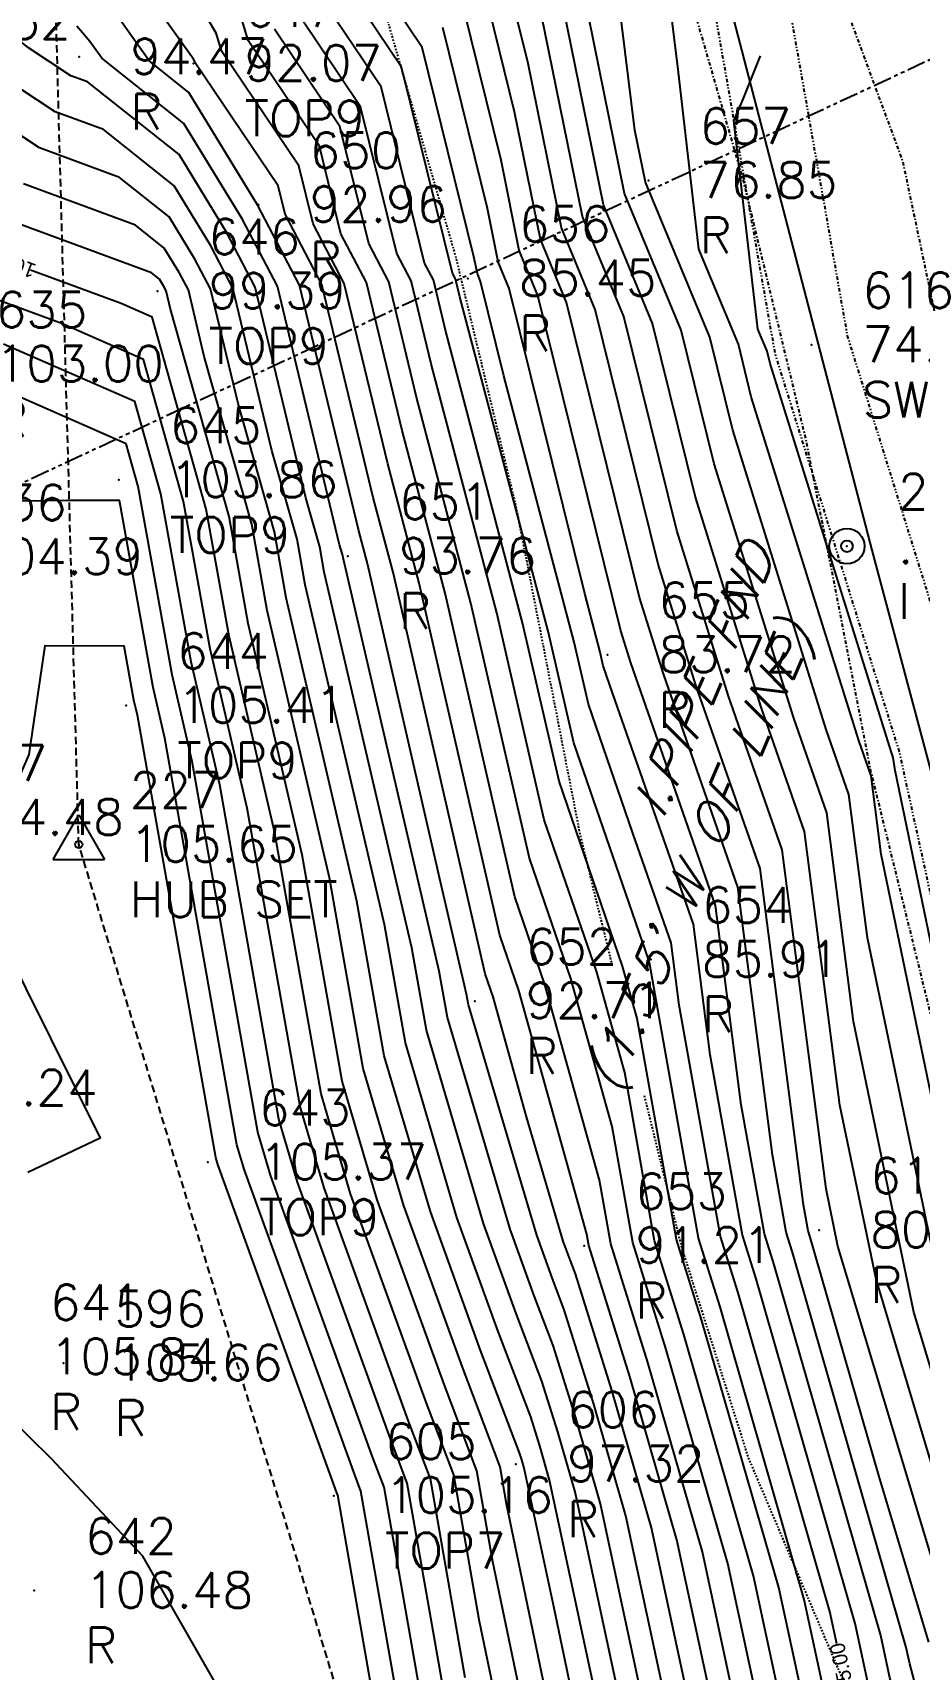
# Model space of a CAD drawing. Header units: feet. Extents: x 1023941 to 1026768, y 90264 to 94497.
# Drawn here: x 1026013.9 to 1026073.5, y 92718.4 to 92828.4 of the extents above; entities that cross this region are included whole.
import ezdxf
from ezdxf.enums import TextEntityAlignment as Align

# ---------------------------------------------------------------- set-up
doc = ezdxf.new("R2010")
doc.units = ezdxf.units.FT
doc.header["$MEASUREMENT"] = 0
for name, pattern in [('BORDER4', [0.4375, 0.125, -0.0625, 0.125, -0.0625, 0, -0.0625]), ('DASHDOT2', [0.5, 0.25, -0.11875, 0.0125, -0.11875]), ('DASHED', [0.75, 0.5, -0.25]), ('DIVIDE2', [0.625, 0.25, -0.1175, 0.01125, -0.1175, 0.01125, -0.1175]), ('MATCH', [2.5, 1.25, -0.25, 0.25, -0.25, 0.25, -0.25])]:
    doc.linetypes.add(name, pattern=pattern)
for name, color, linetype in [('DESC', 6, 'Continuous'), ('E1WFL-DIG', 4, 'DASHDOT2'), ('E2BDL', 5, 'Continuous'), ('E6SLL', 10, 'DIVIDE2'), ('E6TOS', 9, 'Continuous'), ('E6TOS-R', 9, 'Continuous'), ('E6WBL', 6, 'BORDER4'), ('E7B-S', 3, 'Continuous'), ('E7B-T', 3, 'Continuous'), ('ELEV', 9, 'Continuous'), ('F1-E1COL', 11, 'Continuous'), ('F1-E6COL', 9, 'Continuous'), ('P2MLL', 5, 'MATCH'), ('PNTS', 6, 'Continuous'), ('W6TOS', 10, 'Continuous'), ('W6TVL', 10, 'DASHED'), ('W7TVS', 10, 'Continuous')]:
    doc.layers.add(name, color=color, linetype=linetype)
doc.styles.add('60S', font='simplex.shx', dxfattribs={"width": 1.15, "oblique": 22, "height": 2.4})
doc.styles.add('S6', font='SIMPLEX', dxfattribs={"height": 0.083333})

# ---------------------------------------------------------------- blocks, each defined once
blk = doc.blocks.new('*U290')
at = {"layer": 'F1-E6COL', "elevation": 102, "flags": 128}
blk.add_lwpolyline([(1026042.04, 92713.9), (1026039.06, 92730.88), (1026037.94, 92733.84), (1026031.68, 92751.1), (1026030.43, 92755.33), (1026026.45, 92777.81), (1026024.52, 92786.08), (1026022.49, 92797.36), (1026020.74, 92803.58), (1026011.91, 92807.44)], dxfattribs=at)
blk = doc.blocks.new('*U288')
at = {"layer": 'F1-E6COL', "elevation": 103, "flags": 128}
blk.add_lwpolyline([(1026041.11, 92710), (1026037.5, 92730.61), (1026036.73, 92732.63), (1026029.89, 92751.5), (1026029.01, 92754.47), (1026024.6, 92779.37), (1026023.24, 92785.21), (1026020.97, 92797.87), (1026020.16, 92800.74), (1026007.96, 92806.08), (1026007.95, 92806.08), (1025996.89, 92801.25), (1026000.02, 92793.18), (1025998.92, 92781.9), (1026000.82, 92775.12), (1025998.96, 92768.74), (1025998.66, 92761.8), (1025994.65, 92751.07), (1025990.27, 92739.26), (1025992.86, 92735.33), (1025993.29, 92734.03), (1026002.19, 92714.94)], dxfattribs=at)
blk = doc.blocks.new('*U286')
at = {"layer": 'F1-E6COL', "elevation": 104, "flags": 128}
blk.add_lwpolyline([(1026040.19, 92706.1), (1026035.94, 92730.34), (1026035.53, 92731.43), (1026028.11, 92751.9), (1026027.6, 92753.61), (1026022.76, 92780.94), (1026021.96, 92784.35), (1026019.7, 92796.92), (1026016.2, 92796.93), (1026006.95, 92796.78), (1026003.83, 92795.41), (1026004.72, 92793.14), (1026003.21, 92777.64), (1026003.82, 92775.45), (1026003.22, 92773.39), (1026002.57, 92758.26), (1026001.81, 92756.21), (1025994.69, 92737.03), (1025994.23, 92735.66), (1025994.21, 92735.55), (1025994.16, 92735.51), (1026003.97, 92714.48)], dxfattribs=at)
blk = doc.blocks.new('*U285')
at = {"layer": 'F1-E1COL', "elevation": 105, "flags": 128}
blk.add_lwpolyline([(1026039.26, 92702.2), (1026034.38, 92730.07), (1026034.32, 92730.23), (1026026.32, 92752.29), (1026026.18, 92752.76), (1026020.91, 92782.5), (1026020.68, 92783.49), (1026020.02, 92787.14), (1026014.69, 92787.15), (1026013.62, 92779.84), (1026011.35, 92774.66), (1026011.76, 92767.45), (1026018.4, 92754.07), (1026013.55, 92751.76)], dxfattribs=at)
blk = doc.blocks.new('*U284')
at = {"layer": 'F1-E6COL', "elevation": 106, "flags": 128}
blk.add_lwpolyline([(1026026.67, 92716.52), (1026021.27, 92725.96), (1026015.11, 92732.52), (1026012.19, 92735.4), (1026010.17, 92725.94), (1026004.33, 92720.38), (1026007.52, 92713.54), (1026007.87, 92712.87), (1026008.37, 92711.87), (1026018.58, 92676.29), (1026018.67, 92675.72), (1026018.84, 92675.05), (1026019.06, 92674.54), (1026019.66, 92673.51), (1026041.57, 92672.87), (1026041.78, 92672.87), (1026041.72, 92673.06), (1026039.29, 92684.12), (1026038.21, 92690.63), (1026032.89, 92701.88), (1026031.99, 92707.22), (1026028.47, 92713.38)], dxfattribs=at)
at = {"layer": 'F1-E6COL', "insert": (1026027.57, 92714.95, 106), "char_height": 1, "attachment_point": 5, "rotation": 119.7674}
blk.add_mtext('{106.00}', dxfattribs=at)
blk = doc.blocks.new('*U283')
at = {"layer": 'F1-E6COL', "elevation": 97, "flags": 128}
blk.add_lwpolyline([(1026052.6, 92704.86), (1026048.93, 92722.47), (1026046.91, 92731.88), (1026046.75, 92732.44), (1026046.6, 92732.91), (1026043.97, 92739.86), (1026040.62, 92749.12), (1026037.51, 92759.6), (1026035.67, 92769.99), (1026030.92, 92790.39), (1026030.12, 92794.82), (1026027.69, 92803.44), (1026025.83, 92811.14), (1026024.78, 92813.15), (1026023.05, 92815.98), (1026019.71, 92818.64), (1026014.32, 92820.62), (1026004.05, 92827.4)], dxfattribs=at)
blk = doc.blocks.new('*U279')
at = {"layer": 'F1-E6COL', "elevation": 98, "flags": 128}
blk.add_lwpolyline([(1026050.94, 92704.47), (1026045.74, 92729.49), (1026045.3, 92731.96), (1026042.77, 92738.66), (1026038.83, 92749.52), (1026036.1, 92758.75), (1026033.83, 92771.55), (1026029.64, 92789.52), (1026028.6, 92795.33), (1026025.41, 92806.61), (1026024.34, 92811.08), (1026023.73, 92812.25), (1026022.72, 92813.89), (1026020.78, 92815.44), (1026013.26, 92818.2)], dxfattribs=at)
blk = doc.blocks.new('*U274')
at = {"layer": 'F1-E6COL', "elevation": 99, "flags": 128}
blk.add_lwpolyline([(1026049.29, 92704.09), (1026044.81, 92725.59), (1026043.74, 92731.69), (1026041.56, 92737.45), (1026037.04, 92749.92), (1026034.68, 92757.89), (1026031.98, 92773.11), (1026028.36, 92788.66), (1026027.07, 92795.84), (1026023.14, 92809.78), (1026022.84, 92811.02), (1026022.67, 92811.34), (1026022.39, 92811.8), (1026021.85, 92812.23), (1026012.2, 92815.78)], dxfattribs=at)
blk = doc.blocks.new('*U266')
at = {"layer": 'F1-E1COL', "elevation": 100, "flags": 128}
blk.add_lwpolyline([(1026049.24, 92657.32), (1026053.81, 92657.84), (1026054.61, 92657.95), (1026063.22, 92659.18), (1026058.21, 92668.63), (1026054.85, 92685.46), (1026054.13, 92688.34), (1026051.83, 92694.96), (1026047.63, 92703.7), (1026043.89, 92721.69), (1026042.18, 92731.42), (1026040.35, 92736.25), (1026035.25, 92750.31), (1026033.26, 92757.04), (1026030.14, 92774.68), (1026027.08, 92787.8), (1026025.54, 92796.35), (1026021.9, 92809.25), (1026019.83, 92810.16), (1026013.72, 92812.4)], dxfattribs=at)
at = {"layer": 'F1-E1COL', "insert": (1026012.08, 92813.01, 100), "char_height": 1, "attachment_point": 5, "rotation": 159.8314}
blk.add_mtext('{100.00}', dxfattribs=at)
blk = doc.blocks.new('*U262')
at = {"layer": 'F1-E6COL', "elevation": 101, "flags": 128}
blk.add_lwpolyline([(1026042.96, 92717.79), (1026040.62, 92731.15), (1026039.15, 92735.04), (1026033.47, 92750.71), (1026031.85, 92756.18), (1026028.29, 92776.24), (1026025.8, 92786.94), (1026024.02, 92796.85), (1026021.32, 92806.41), (1026015.87, 92808.8), (1026010.07, 92810.93)], dxfattribs=at)
blk = doc.blocks.new('*U248')
at = {"layer": 'F1-E6COL', "elevation": 92, "flags": 128}
blk.add_lwpolyline([(1026059.47, 92709.27), (1026055.48, 92727.87), (1026052.81, 92737.12), (1026050.37, 92744.94), (1026050.01, 92745.88), (1026049.55, 92747.14), (1026047.08, 92755.49), (1026044.83, 92763.57), (1026044.29, 92765.11), (1026038.12, 92792.02), (1026036.77, 92797.13), (1026033.32, 92811.45), (1026030.85, 92816.17), (1026030.38, 92818.08), (1026024.8, 92826.35), (1026024.78, 92826.43), (1026024.69, 92826.58), (1026020.74, 92832.13)], dxfattribs=at)
blk = doc.blocks.new('*U244')
at = {"layer": 'F1-E6COL', "elevation": 93, "flags": 128}
blk.add_lwpolyline([(1026075.49, 92650.35), (1026069.15, 92671.06), (1026068.56, 92672.17), (1026068.25, 92673.72), (1026065.13, 92686.16), (1026060.34, 92699.97), (1026058.67, 92706.27), (1026058.13, 92708.33), (1026053.76, 92728.67), (1026051.6, 92736.18), (1026049.61, 92742.53), (1026048.8, 92744.68), (1026047.76, 92747.54), (1026043.18, 92763.03), (1026043.05, 92763.73), (1026041.23, 92771.57), (1026036.38, 92792.68), (1026035.8, 92794.88), (1026031.82, 92811.39), (1026029.01, 92816.76), (1026024.37, 92824.35), (1026021.71, 92826.47), (1026019.23, 92829.95)], dxfattribs=at)
blk = doc.blocks.new('*U239')
at = {"layer": 'F1-E6COL', "elevation": 94, "flags": 128}
blk.add_lwpolyline([(1026073.85, 92651.53), (1026068.5, 92668.99), (1026067.08, 92671.67), (1026066.33, 92675.4), (1026063.56, 92686.47), (1026058.36, 92701.46), (1026057.18, 92705.92), (1026056.79, 92707.38), (1026052.05, 92729.47), (1026050.39, 92735.25), (1026048.86, 92740.13), (1026047.59, 92743.47), (1026045.98, 92747.94), (1026041.76, 92762.17), (1026041.21, 92765.29), (1026034.76, 92792.97), (1026034.7, 92793.3), (1026034.51, 92793.95), (1026030.33, 92811.33), (1026027.95, 92815.86), (1026024.04, 92822.26), (1026018.51, 92826.66), (1026017.72, 92827.78), (1026016.84, 92828.81)], dxfattribs=at)
blk = doc.blocks.new('*U235')
at = {"layer": 'F1-E1COL', "elevation": 95, "flags": 128}
blk.add_lwpolyline([(1026055.46, 92706.43), (1026050.34, 92730.28), (1026049.18, 92734.31), (1026048.11, 92737.72), (1026046.39, 92742.27), (1026044.19, 92748.33), (1026040.35, 92761.32), (1026039.36, 92766.86), (1026033.48, 92792.11), (1026033.17, 92793.81), (1026032.24, 92797.11), (1026028.83, 92811.26), (1026026.9, 92814.96), (1026023.71, 92820.17), (1026017.56, 92825.06), (1026016.44, 92825.47), (1026013.59, 92827.35), (1026006.19, 92833.33)], dxfattribs=at)
blk = doc.blocks.new('*U231')
at = {"layer": 'F1-E6COL', "elevation": 96, "flags": 128}
blk.add_lwpolyline([(1026070.56, 92653.88), (1026067.2, 92664.85), (1026064.12, 92670.66), (1026062.5, 92678.75), (1026060.41, 92687.09), (1026054.39, 92704.45), (1026054.19, 92705.23), (1026054.12, 92705.49), (1026048.63, 92731.08), (1026047.96, 92733.38), (1026047.36, 92735.32), (1026045.18, 92741.06), (1026042.4, 92748.73), (1026038.93, 92760.46), (1026037.52, 92768.42), (1026032.2, 92791.25), (1026031.65, 92794.32), (1026029.96, 92800.28), (1026027.33, 92811.2), (1026025.84, 92814.05), (1026023.38, 92818.08), (1026018.64, 92821.85), (1026015.38, 92823.05), (1026007.11, 92828.5)], dxfattribs=at)
blk = doc.blocks.new('*U223')
at = {"layer": 'F1-E6COL', "elevation": 87, "flags": 128}
blk.add_lwpolyline([(1026074.56, 92684.29), (1026072.24, 92690.99), (1026067.65, 92708.34), (1026066.16, 92714), (1026064.04, 92723.85), (1026058.87, 92741.79), (1026057.17, 92747.24), (1026054.52, 92762.11), (1026053.54, 92765.62), (1026049.26, 92778.05), (1026046.81, 92788.71), (1026041.63, 92808.36), (1026040.81, 92811.75), (1026040.22, 92812.87), (1026037.3, 92824.72), (1026033.67, 92830.11)], dxfattribs=at)
blk = doc.blocks.new('*U216')
at = {"layer": 'F1-E6COL', "elevation": 88, "flags": 128}
blk.add_lwpolyline([(1026075.04, 92676.45), (1026072.99, 92684.6), (1026070.26, 92692.49), (1026066.16, 92708), (1026064.82, 92713.05), (1026062.33, 92724.65), (1026057.66, 92740.86), (1026055.69, 92747.15), (1026053.68, 92758.48), (1026051.8, 92765.21), (1026048.27, 92775.46), (1026045.08, 92789.37), (1026040.66, 92806.11), (1026039.31, 92811.69), (1026038.35, 92813.53), (1026035.92, 92823.39), (1026031.89, 92829.36)], dxfattribs=at)
blk = doc.blocks.new('*U209')
at = {"layer": 'F1-E6COL', "elevation": 89, "flags": 128}
blk.add_lwpolyline([(1026073.77, 92675.54), (1026071.42, 92684.92), (1026068.27, 92693.98), (1026064.66, 92707.65), (1026063.48, 92712.11), (1026060.62, 92725.46), (1026056.45, 92739.92), (1026054.22, 92747.05), (1026052.83, 92754.85), (1026050.06, 92764.8), (1026047.27, 92772.87), (1026043.34, 92790.03), (1026039.68, 92803.87), (1026037.81, 92811.63), (1026036.47, 92814.19), (1026034.53, 92822.07), (1026030.12, 92828.61)], dxfattribs=at)
blk = doc.blocks.new('*U203')
at = {"layer": 'F1-E1COL', "elevation": 90, "flags": 128}
blk.add_lwpolyline([(1026073.73, 92669.96), (1026072.5, 92674.62), (1026069.85, 92685.23), (1026066.29, 92695.48), (1026063.16, 92707.31), (1026062.14, 92711.16), (1026058.9, 92726.26), (1026055.24, 92738.99), (1026052.75, 92746.95), (1026051.98, 92751.23), (1026048.31, 92764.39), (1026046.28, 92770.29), (1026041.6, 92790.7), (1026038.71, 92801.62), (1026036.32, 92811.57), (1026034.6, 92814.85), (1026033.15, 92820.74), (1026028.35, 92827.85), (1026027.65, 92830.24)], dxfattribs=at)
blk = doc.blocks.new('*U198')
at = {"layer": 'F1-E6COL', "elevation": 91, "flags": 128}
blk.add_lwpolyline([(1026073.54, 92665.09), (1026071.93, 92671.08), (1026071.24, 92673.71), (1026068.28, 92685.54), (1026064.31, 92696.97), (1026061.67, 92706.96), (1026060.81, 92710.22), (1026057.19, 92727.06), (1026054.02, 92738.05), (1026051.27, 92746.85), (1026051.14, 92747.6), (1026046.57, 92763.98), (1026045.29, 92767.7), (1026039.86, 92791.36), (1026037.74, 92799.38), (1026034.82, 92811.51), (1026032.73, 92815.51), (1026031.76, 92819.41), (1026026.58, 92827.1), (1026026.21, 92828.34), (1026024.88, 92830.61)], dxfattribs=at)
blk = doc.blocks.new('*U184')
at = {"layer": 'F1-E6COL', "elevation": 82, "flags": 128}
blk.add_lwpolyline([(1026075.14, 92710.07), (1026072.84, 92718.73), (1026072.61, 92719.83), (1026064.93, 92746.47), (1026064.54, 92747.73), (1026063.61, 92752.94), (1026061.28, 92770.94), (1026056.28, 92785.26), (1026054.67, 92790.4), (1026049.77, 92810.23), (1026048.01, 92814.49), (1026046.27, 92823.04), (1026044.22, 92831.37)], dxfattribs=at)
blk = doc.blocks.new('*U138')
at = {"layer": 'F1-E6COL', "elevation": 77, "flags": 128}
blk.add_lwpolyline([(1026075.69, 92740.17), (1026070, 92767.53), (1026068.75, 92777.16), (1026067.23, 92781.54), (1026060.94, 92801.64), (1026059.4, 92807.89), (1026055.08, 92818.32), (1026054.37, 92821.82), (1026052.61, 92836), (1026052.91, 92838.82), (1026051.88, 92839.67), (1026047.93, 92855.51), (1026047.12, 92857.3), (1026044.47, 92864.23), (1026040.56, 92868.09), (1026038.25, 92875.25), (1026038.11, 92875.94), (1026038.69, 92877.01), (1026041.37, 92880.34), (1026041.2, 92881.84), (1026037.96, 92898), (1026037.73, 92898.89), (1026034.74, 92908.17), (1026033.19, 92917.76)], dxfattribs=at)
blk = doc.blocks.new('*U132')
at = {"layer": 'F1-E6COL', "elevation": 78, "flags": 128}
blk.add_lwpolyline([(1026077.73, 92727.06), (1026073.13, 92742.37), (1026069.07, 92761.9), (1026067.26, 92775.92), (1026065.04, 92782.28), (1026059.69, 92799.39), (1026057.47, 92808.36), (1026053.67, 92817.55), (1026049.91, 92836.04), (1026049.75, 92836.69), (1026049.62, 92836.89), (1026049.46, 92837.43), (1026045.93, 92854.29), (1026045.07, 92857.05), (1026042.72, 92863.33), (1026038.39, 92867.06), (1026038.27, 92868.53), (1026036.73, 92876.33), (1026039.36, 92881.16), (1026036.54, 92895.05), (1026035.98, 92898.29), (1026035.77, 92899.92), (1026033.3, 92907.56), (1026032.12, 92914.91)], dxfattribs=at)
blk = doc.blocks.new('*U123')
at = {"layer": 'F1-E6COL', "elevation": 79, "flags": 128}
blk.add_lwpolyline([(1026076.53, 92724.77), (1026070.58, 92744.58), (1026068.15, 92756.28), (1026065.77, 92774.67), (1026062.85, 92783.03), (1026058.43, 92797.15), (1026055.55, 92808.83), (1026052.25, 92816.79), (1026049, 92832.79)], dxfattribs=at)
blk = doc.blocks.new('*U116')
at = {"layer": 'F1-E1COL', "elevation": 80, "flags": 128}
blk.add_lwpolyline([(1026091.76, 92658.73), (1026087.44, 92675.13), (1026086.69, 92679.4), (1026086, 92683.84), (1026084.01, 92688.53), (1026078.13, 92710.76), (1026076.22, 92717.97), (1026075.33, 92722.47), (1026068.02, 92746.79), (1026067.22, 92750.66), (1026064.27, 92773.43), (1026060.66, 92783.77), (1026057.18, 92794.9), (1026053.62, 92809.3), (1026050.84, 92816.02), (1026048.09, 92829.54), (1026046.98, 92834.03), (1026046.07, 92835.38), (1026044.98, 92839.1), (1026043.16, 92847.77)], dxfattribs=at)
blk = doc.blocks.new('*U107')
at = {"layer": 'F1-E6COL', "elevation": 81, "flags": 128}
blk.add_lwpolyline([(1026074.13, 92720.18), (1026070.76, 92731.38), (1026066.15, 92747.41), (1026066.01, 92747.83), (1026065.7, 92749.58), (1026062.78, 92772.18), (1026058.47, 92784.52), (1026055.93, 92792.65), (1026051.69, 92809.77), (1026049.42, 92815.25), (1026047.18, 92826.29), (1026045.6, 92832.7)], dxfattribs=at)
blk = doc.blocks.new('*U100')
at = {"layer": 'F1-E6COL', "elevation": 83, "flags": 128}
blk.add_lwpolyline([(1026073.64, 92709.73), (1026071.51, 92717.78), (1026070.89, 92720.64), (1026063.72, 92745.54), (1026063.07, 92747.63), (1026061.52, 92756.3), (1026059.79, 92769.69), (1026054.09, 92786.01), (1026053.42, 92788.16), (1026047.84, 92810.7), (1026046.59, 92813.72), (1026045.36, 92819.8), (1026042.83, 92830.04)], dxfattribs=at)
blk = doc.blocks.new('*U99')
at = {"layer": 'F1-E6COL', "elevation": 84, "flags": 128}
blk.add_lwpolyline([(1026078.19, 92686.51), (1026072.14, 92709.38), (1026070.17, 92716.84), (1026069.18, 92721.44), (1026062.51, 92744.6), (1026061.59, 92747.54), (1026059.43, 92759.65), (1026058.3, 92768.44), (1026052.89, 92783.92), (1026052.24, 92785.81), (1026052.03, 92786.73), (1026050.99, 92790.66), (1026045.92, 92811.17), (1026045.18, 92812.96), (1026044.45, 92816.55), (1026041.45, 92828.71)], dxfattribs=at)
blk = doc.blocks.new('*U98')
at = {"layer": 'F1-E1COL', "elevation": 85, "flags": 128}
blk.add_lwpolyline([(1026067.94, 92720.06), (1026067.47, 92722.24), (1026061.3, 92743.66), (1026060.12, 92747.44), (1026057.34, 92763.01), (1026056.8, 92767.2), (1026054.23, 92774.57), (1026051.25, 92783.23), (1026050.29, 92787.39), (1026045.56, 92805.31), (1026043.99, 92811.64), (1026043.77, 92812.19), (1026043.54, 92813.3), (1026040.07, 92827.38), (1026037.21, 92831.62)], dxfattribs=at)
at = {"layer": 'F1-E1COL', "insert": (1026068.28, 92718.47, 85), "char_height": 1, "attachment_point": 5, "rotation": 102.113}
blk.add_mtext('{85.00}', dxfattribs=at)
blk = doc.blocks.new('*U97')
at = {"layer": 'F1-E6COL', "elevation": 86, "flags": 128}
blk.add_lwpolyline([(1026074.22, 92689.5), (1026069.15, 92708.69), (1026067.49, 92714.95), (1026065.75, 92723.05), (1026060.09, 92742.73), (1026058.64, 92747.34), (1026055.37, 92765.74), (1026055.29, 92766.03), (1026050.25, 92780.64), (1026048.55, 92788.05), (1026042.6, 92810.61), (1026042.31, 92811.82), (1026042.1, 92812.21), (1026038.68, 92826.05), (1026035.44, 92830.87)], dxfattribs=at)
blk = doc.blocks.new('*U83')
at = {"layer": 'F1-E1COL', "elevation": 75, "flags": 128}
blk.add_lwpolyline([(1026076.6, 92755.95), (1026071.86, 92778.78), (1026071.74, 92779.65), (1026071.6, 92780.05), (1026063.45, 92806.14), (1026063.25, 92806.95), (1026062.63, 92808.43), (1026061.02, 92822.45), (1026061.64, 92823.9), (1026062.81, 92826.8)], dxfattribs=at)
blk = doc.blocks.new('*U78')
at = {"layer": 'F1-E6COL', "elevation": 76, "flags": 128}
blk.add_lwpolyline([(1026078.24, 92737.96), (1026070.93, 92773.15), (1026070.25, 92778.41), (1026069.41, 92780.8), (1026062.19, 92803.89), (1026061.32, 92807.42), (1026058.67, 92813.82), (1026057.28, 92825.89), (1026056.24, 92834.26), (1026056.6, 92837.68), (1026055.59, 92842.52), (1026054.41, 92843.5), (1026052.78, 92850.02), (1026045.04, 92867.05), (1026044.43, 92868.65), (1026043.52, 92869.54), (1026042.93, 92871.39), (1026043.71, 92872.37), (1026042.52, 92882.64), (1026040.23, 92894.05), (1026037.41, 92904.96), (1026036.18, 92908.78), (1026035.41, 92913.54), (1026034.94, 92924.53)], dxfattribs=at)
blk = doc.blocks.new('IP')
for radius in [0.0296, 0.00977]:
    blk.add_circle((0, 0), radius)
blk = doc.blocks.new('POINT')
blk.add_point((0, 0))
at = {"layer": 'DESC', "style": 'S6'}
blk.add_attdef('DESC', (0.1191, -0.1698), '', height=0.0833, dxfattribs=at)
at = {"layer": 'ELEV', "style": 'S6'}
blk.add_attdef('ELEV', (0.1191, -0.0403), '', height=0.0833, dxfattribs=at)
at = {"layer": 'PNTS', "style": 'S6'}
blk.add_attdef('POINT', (0.1191, 0.0855), '', height=0.0833, dxfattribs=at)
blk = doc.blocks.new('HUB')
for p, q in [((-0.0433, -0.025), (0, 0.05)), ((0, 0.05), (0.0433, -0.025)), ((-0.0433, -0.025), (0.0433, -0.025))]:
    blk.add_line(p, q)
blk.add_circle((0, 0), 0.00604)

msp = doc.modelspace()

# ---------------------------------------------------------------- linework, layer by layer
at = {"layer": 'E1WFL-DIG', "flags": 128}
msp.add_lwpolyline([(1025776.37681, 93486.10305), (1025782.05209, 93471.81425), (1025787.47369, 93455.11601), (1025792.45947, 93440.08064), (1025796.02642, 93428.61746), (1025798.77528, 93415.14754), (1025800.82823, 93404.25516), (1025803.9862, 93391.87175), (1025809.81772, 93376.10791), (1025815.27038, 93360.66154), (1025819.45452, 93348.88606), (1025822.68211, 93340.4873), (1025848.48685, 93315.13617), (1025850.66221, 93300.60777), (1025852.45413, 93279.71695), (1025855.28749, 93249.14672), (1025843.04556, 93216.73377), (1025861.649, 93193.18384), (1025894.87357, 93192.12454), (1025925.17476, 93187.81402), (1025935.11938, 93186.83972), (1025967.03801, 93167.34125), (1025973.53043, 93139.76617), (1025971.90291, 93107.59344), (1025992.55351, 93077.68885), (1026007.31335, 93042.15089), (1026010.66649, 93021.68179), (1026016.04717, 92998.79949), (1026017.77434, 92981.04923), (1026022.86713, 92961.0882), (1026027.42458, 92940.86808), (1026031.98095, 92919.08931), (1026034.85157, 92910.40648), (1026040.75127, 92896.512), (1026045.29291, 92885.79991), (1026046.31291, 92877.39001), (1026048.73329, 92862.47937), (1026054.27304, 92843.9589), (1026061.65877, 92818.3743), (1026065.90583, 92800.78631), (1026070.21672, 92778.7218), (1026076.75444, 92752.17029), (1026080.75959, 92739.52913), (1026087.10457, 92724.62592), (1026091.04353, 92713.01002), (1026091.83856, 92701.70888), (1026093.9497, 92691.10035), (1026097.71059, 92679.95474), (1026102.71598, 92662.62248), (1026104.53467, 92648.25534), (1026104.28915, 92639.79445), (1026105.92312, 92631.22176), (1026113.65843, 92605.5897), (1026119.74744, 92585.58535), (1026130.56696, 92571.75627), (1026153.10275, 92570.17096), (1026183.77566, 92567.35192), (1026209.13992, 92562.23343), (1026212.9952, 92570.88422), (1026184.46905, 92575.34737), (1026140.10565, 92581.09643), (1026132.89368, 92581.40681), (1026125.23605, 92599.95984), (1026119.83365, 92626.54335), (1026115.08129, 92647.18286), (1026112.06271, 92667.75824), (1026107.80115, 92696.74689), (1026098.52483, 92729.37404), (1026090.67177, 92756.34624), (1026084.57319, 92772.87118), (1026077.25312, 92796.65121), (1026072.38544, 92819.72614), (1026062.32495, 92846.90987), (1026058.49931, 92861.19603), (1026055.34956, 92885.60323), (1026050.85504, 92900.01085), (1026045.55947, 92916.92444), (1026039.43991, 92935.38688), (1026033.61379, 92959.05524), (1026030.169, 92975.91856), (1026022.00244, 93000.95831), (1026019.71498, 93014.59775), (1026015.86959, 93032.60272), (1026014.8505, 93042.3486), (1026009.17683, 93060.69296), (1026003.97179, 93079.54236), (1025997.26945, 93093.60485), (1025990.3448, 93108.67269), (1025985.56635, 93131.79081), (1025980.87797, 93156.17675), (1025975.85358, 93178.34113), (1025973.09445, 93187.02227), (1025934.93381, 93208.95315), (1025915.36883, 93261.19688), (1025907.83927, 93239.46736), (1025888.99153, 93231.84789), (1025895.25873, 93266.26615), (1025902.62375, 93275.61798), (1025873.02421, 93295.1259), (1025868.17165, 93307.69082), (1025852.25976, 93321.58091), (1025839.96172, 93337.5539), (1025830.65103, 93352.52425), (1025825.28577, 93365.34185), (1025817.13638, 93382.87754), (1025812.61692, 93393.43343), (1025807.09241, 93418.44137), (1025801.94499, 93436.79305), (1025800.75577, 93453.25828), (1025797.55375, 93478.38576), (1025789.95181, 93490.00653), (1025784.03613, 93500.19742)], dxfattribs=at)
at = {"layer": 'E2BDL'}
for p, q in [((1025950.95116, 93251.48477), (1026070.30023, 92793.58299)), ((1026070.30023, 92793.58299), (1026128.38547, 92575.43358))]:
    msp.add_line(p, q, dxfattribs=at)
at = {"layer": 'E6SLL', "flags": 128}
for points in [[(1026211.58341, 92561.16864), (1026179.72713, 92568.55752), (1026147.51532, 92570.85709), (1026126.29407, 92574.95734), (1026121.09462, 92588.99263), (1026114.21956, 92615.8142), (1026110.18631, 92635.49592), (1026102.90857, 92664.26513), (1026097.31919, 92689.61668), (1026086.39126, 92712.96845), (1026081.92548, 92735.49391), (1026072.15082, 92780.03355), (1026063.79724, 92806.79592), (1026059.14378, 92833.19427), (1026056.50142, 92846.16841), (1026044.77088, 92870.01274), (1026045.91578, 92884.89827), (1026037.23775, 92909.36065), (1026036.03488, 92928.69792), (1026031.23987, 92950.47518), (1026023.63881, 92970.45647), (1026017.26477, 92997.90796), (1026012.25662, 93025.15061), (1025996.50952, 93057.49588), (1025990.82286, 93076.80803), (1025989.90225, 93095.15396), (1025982.28502, 93132.14625), (1025977.58736, 93158.32495), (1025970.58685, 93170.79824), (1025960.12056, 93178.04684), (1025935.619, 93191.16592), (1025911.42259, 93196.77116), (1025910.79097, 93224.67817), (1025910.9053, 93253.65234), (1025903.01527, 93263.69462), (1025880.35174, 93286.07228), (1025862.71246, 93306.13881), (1025840.22212, 93324.42259), (1025820.7059, 93344.30073), (1025813.94473, 93369.31311), (1025798.47784, 93413.83034), (1025795.34778, 93442.92284), (1025783.60754, 93467.02749), (1025772.62648, 93500.31225)], [(1026212.04251, 92572.22339), (1026180.08317, 92573.54482), (1026148.16994, 92575.82308), (1026130.00524, 92579.33276), (1026125.87351, 92590.48586), (1026119.09328, 92616.9375), (1026115.0616, 92636.61149), (1026107.78656, 92665.37007), (1026103.08331, 92691.38913), (1026094.07993, 92715.32418), (1026089.73134, 92737.25853), (1026076.96366, 92781.39537), (1026068.66566, 92807.97967), (1026064.05638, 92834.12736), (1026061.27227, 92847.79752), (1026049.86103, 92870.99283), (1026050.98231, 92885.57132), (1026042.18455, 92910.37121), (1026041.00119, 92929.39487), (1026036.04385, 92951.90935), (1026028.41333, 92971.96811), (1026020.90479, 92998.58501), (1026016.10528, 93026.34834), (1026002.14728, 93059.59106), (1025996.73297, 93077.97831), (1025993.85704, 93095.79405), (1025985.22759, 93132.73336), (1025980.45091, 93159.35239), (1025972.86411, 93172.8703), (1025962.16362, 93180.28111)]]:
    msp.add_lwpolyline(points, dxfattribs=at)
at = {"layer": 'E6WBL', "flags": 128}
for points in [[(1026018.93519, 92896.71885), (1026022.33995, 92888.70026), (1026025.77813, 92880.59083), (1026026.50685, 92874.58256), (1026029.19984, 92857.99254), (1026035.08433, 92838.31954), (1026042.32108, 92813.25099), (1026046.36133, 92796.51945), (1026050.68083, 92774.41089), (1026052.79933, 92765.80705)], [(1026054.98588, 92756.92686), (1026057.4909, 92746.75327), (1026061.98285, 92732.57564), (1026068.40673, 92717.48712), (1026071.27397, 92709.03169), (1026072.08838, 92697.45513)]]:
    msp.add_lwpolyline(points, dxfattribs=at)
at = {"layer": 'P2MLL'}
msp.add_line((1024658.86767, 92166.58535), (1026148.60715, 92861.26227), dxfattribs=at)
at = {"layer": 'W6TVL'}
for p, q in [((1026016.96753, 92773.79912), (1026013.95451, 92883.62697)), ((1026049.22, 92668.21062), (1026016.96753, 92773.79912))]:
    msp.add_line(p, q, dxfattribs=at)

# ---------------------------------------------------------------- block references
at = {"layer": 'E6TOS', "xscale": 28.80000000004657, "yscale": 28.80000000000291, "zscale": 28.79999999999999}
for p, values in [((1026024.682, 92826.29657), {'ELEV': '92.07', 'POINT': '647', 'DESC': 'TOP9'}), ((1026022.26074, 92810.99492), {'ELEV': '99.39', 'POINT': '646', 'DESC': 'TOP9'}), ((1026066.23145, 92807.3878), {'ELEV': '74.63', 'POINT': '616', 'DESC': 'SWL1 4.W'}), ((1026019.65916, 92798.3026), {'ELEV': '103.86', 'POINT': '645', 'DESC': 'TOP9'}), ((1026020.15589, 92783.13887), {'ELEV': '105.41', 'POINT': '644', 'DESC': 'TOP9'}), ((1026025.65448, 92752.44017), {'ELEV': '105.37', 'POINT': '643', 'DESC': 'TOP9'}), ((1026034.12303, 92730.02763), {'ELEV': '105.16', 'POINT': '605', 'DESC': 'TOP7'})]:
    msp.add_blockref('POINT', p, dxfattribs=at).add_auto_attribs(values)
at = {"layer": 'E6TOS-R', "xscale": 28.80000000004657, "yscale": 28.80000000000291, "zscale": 28.79999999999999}
for p, values in [((1026003.74138, 92829.10151), {'ELEV': '96.52', 'POINT': '634', 'DESC': 'R'}), ((1026017.00067, 92826.74892), {'ELEV': '94.47', 'POINT': '633', 'DESC': 'R'}), ((1026055.28714, 92818.42801), {'ELEV': '76.85', 'POINT': '657', 'DESC': 'R'}), ((1026029.05869, 92816.80431), {'ELEV': '92.96', 'POINT': '650', 'DESC': 'R'}), ((1026043.13413, 92811.84959), {'ELEV': '85.45', 'POINT': '656', 'DESC': 'R'}), ((1026007.95095, 92806.08145), {'ELEV': '103.00', 'POINT': '635', 'DESC': 'R'}), ((1026006.5584, 92793.12449), {'ELEV': '104.39', 'POINT': '636', 'DESC': 'R'}), ((1026035.06584, 92793.18096), {'ELEV': '93.76', 'POINT': '651', 'DESC': 'R'}), ((1026052.51889, 92786.54058), {'ELEV': '83.72', 'POINT': '655', 'DESC': 'R'}), ((1026005.25492, 92775.60879), {'ELEV': '104.48', 'POINT': '637', 'DESC': 'R'}), ((1026055.44387, 92766.06614), {'ELEV': '85.91', 'POINT': '654', 'DESC': 'R'}), ((1026043.58973, 92763.2752), {'ELEV': '92.71', 'POINT': '652', 'DESC': 'R'}), ((1026003.49208, 92757.4248), {'ELEV': '104.24', 'POINT': '638', 'DESC': 'R'}), ((1026066.76029, 92747.87968), {'ELEV': '80.49', 'POINT': '611', 'DESC': 'R'}), ((1026050.95941, 92746.83169), {'ELEV': '91.21', 'POINT': '653', 'DESC': 'R'}), ((1026011.59778, 92739.35253), {'ELEV': '105.84', 'POINT': '641', 'DESC': 'R'}), ((1026015.94006, 92738.93948), {'ELEV': '105.66', 'POINT': '596', 'DESC': 'R'}), ((1026046.36353, 92732.14117), {'ELEV': '97.32', 'POINT': '606', 'DESC': 'R'}), ((1026013.95955, 92723.65409), {'ELEV': '106.48', 'POINT': '642', 'DESC': 'R'})]:
    msp.add_blockref('POINT', p, dxfattribs=at).add_auto_attribs(values)
at = {"layer": 'E7B-S', "xscale": 40, "yscale": 40, "zscale": 40}
msp.add_blockref('IP', (1026068.62115, 92793.85034), dxfattribs=at)
at = {"layer": 'F1-E1COL'}
for name in ['*U98', '*U116', '*U203', '*U235', '*U83', '*U266', '*U285']:
    msp.add_blockref(name, (0, 0), dxfattribs=at)
at = {"layer": 'F1-E6COL'}
for name in ['*U97', '*U99', '*U100', '*U184', '*U107', '*U123', '*U132', '*U138', '*U78', '*U223', '*U216', '*U209', '*U198', '*U248', '*U244', '*U239', '*U231', '*U283', '*U279', '*U274', '*U262', '*U290', '*U288', '*U286', '*U284']:
    msp.add_blockref(name, (0, 0), dxfattribs=at)
at = {"layer": 'W6TOS', "xscale": 28.80000000004657, "yscale": 28.80000000000291, "zscale": 28.79999999999999}
for p, values in [((1026068.62115, 92793.85034), {'ELEV': '.', 'POINT': '230', 'DESC': 'I PIPE FND'}), ((1026016.96753, 92773.79912), {'ELEV': '105.65', 'POINT': '227', 'DESC': 'HUB SET'})]:
    msp.add_blockref('POINT', p, dxfattribs=at).add_auto_attribs(values)
at = {"layer": 'W7TVS', "xscale": 40, "yscale": 40, "zscale": 40}
msp.add_blockref('HUB', (1026016.96753, 92773.79912), dxfattribs=at)

# ---------------------------------------------------------------- texts
at = {"layer": 'E7B-T', "style": '60S', "oblique": 22, "width": 1.15}
for s, p in [('I.PIPE FND', (1026063.81651, 92793.23468)), ("(1.55' W OF LINE)", (1026066.34641, 92788.04107))]:
    msp.add_text(s, height=2.4, rotation=66.9748224, dxfattribs=at).set_placement(p, align=Align.RIGHT)

doc.saveas('drawing.dxf')
